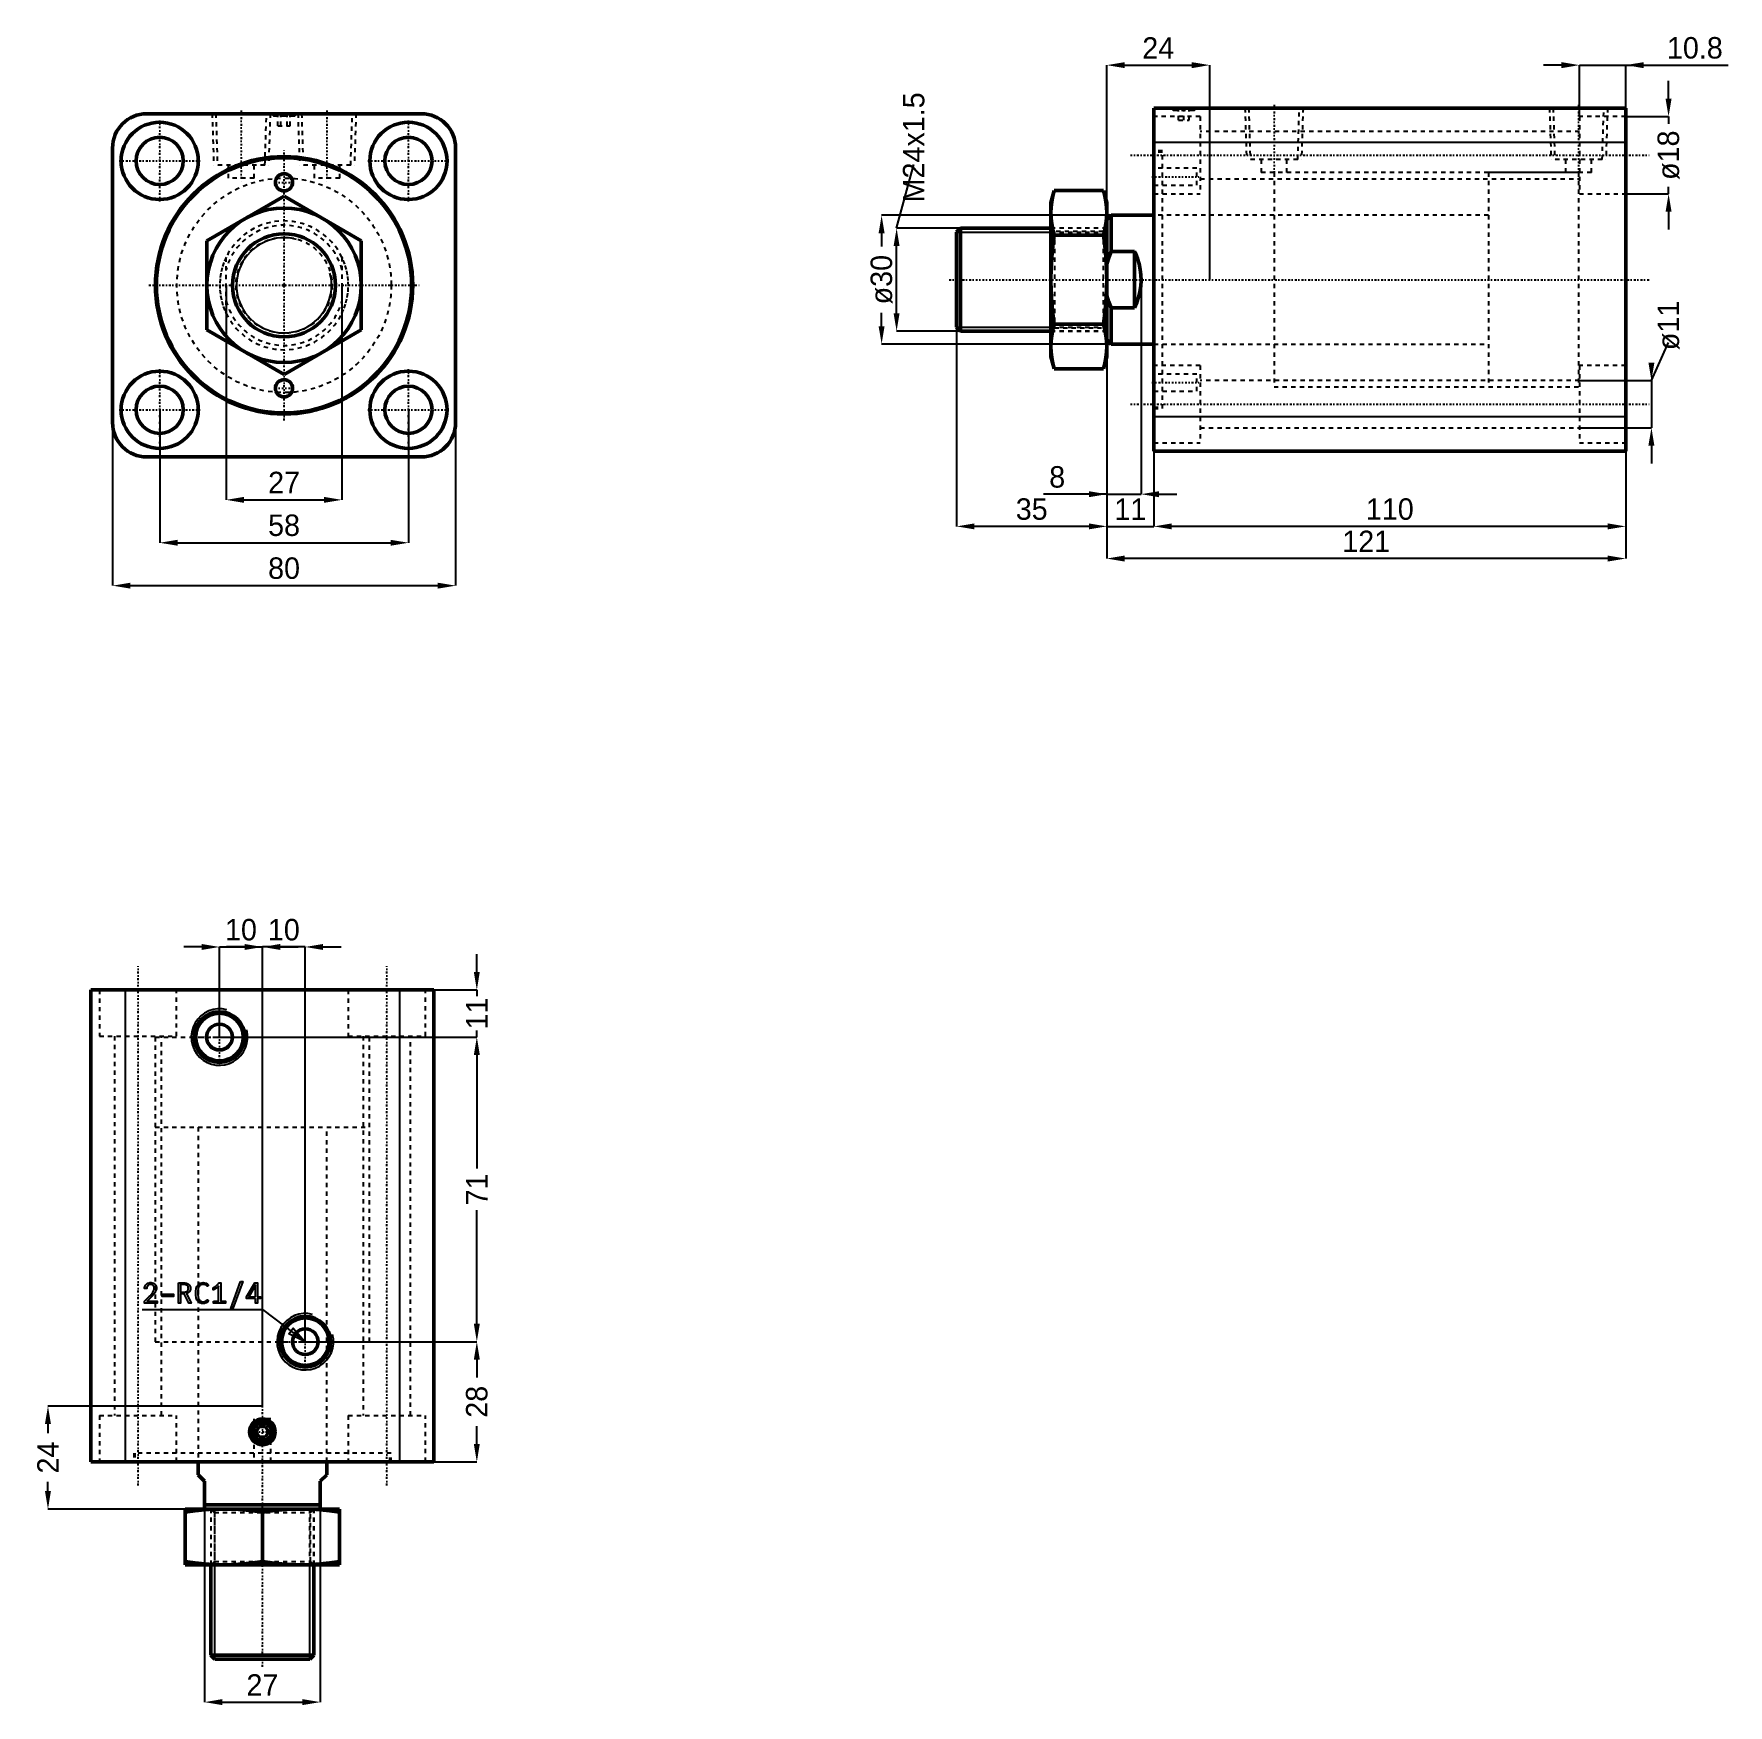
# Model space of a CAD drawing. Header units: millimetres. Extents: x -58 to 337, y -331 to 59.
import ezdxf

# ---------------------------------------------------------------- set-up
doc = ezdxf.new("R2010")
doc.units = ezdxf.units.MM
doc.linetypes.add('Center', pattern=[1.5, 0.45, -0.5, 0.05, -0.5])
doc.linetypes.add('Dashed', pattern=[2, 1, -1])
for name, color, linetype, lineweight in [('2d ConnectionPoints', 7, 'Continuous', 50), ('AM_0', 7, 'Continuous', 50), ('AM_4', 3, 'Continuous', 25), ('AM_5', 3, 'Continuous', 25), ('AM_7', 7, 'Center', 25), ('AM_9', 6, 'Dashed', 25)]:
    doc.layers.add(name, color=color, linetype=linetype, lineweight=lineweight)
doc.dimstyles.new('ISO-25', dxfattribs={"dimtxt": 2.5, "dimasz": 2.5, "dimexe": 1.25, "dimexo": 0.625, "dimtad": 1, "dimtxsty": 'Standard', "dimcen": 2.5, "dimadec": 0, "dimazin": 0, "dimtfac": 1, "dimtmove": 0, "dimatfit": 3, "dimfxl": 1, "dimarcsym": 0})

# ---------------------------------------------------------------- blocks, each defined once
blk = doc.blocks.new('1_CXHC_NUTM24X1_5_0_in_CXHC_A_EX_SD_50_50ST_0__CN_0')
at = {"layer": 'AM_0'}
for p, q in [((-18, 10.39), (0, 20.78)), ((0, 20.78), (18, 10.39)), ((-18, -10.39), (-18, 10.39)), ((18, 10.39), (18, -10.39)), ((0, -20.78), (-18, -10.39)), ((18, -10.39), (0, -20.78))]:
    blk.add_line(p, q, dxfattribs=at)
blk.add_circle((0, 0), 18, dxfattribs=at)
at = {"layer": 'AM_9'}
blk.add_circle((0, 0), 11.19, dxfattribs=at)
blk = doc.blocks.new('2_RODcxhc_a_sd_50_50_EX_0_in_CXHC_A_EX_SD_50_50ST_0__CN_0')
at = {"layer": 'AM_0'}
blk.add_circle((0, 0), 12, dxfattribs=at)
at = {"layer": 'AM_5'}
blk.add_arc((0, 0), 11.08, 75, 15, dxfattribs=at)
at = {"layer": 'AM_9'}
for p, q in [((-13.5, -6.54), (-13.5, 6.54)), ((13.5, 6.54), (13.5, -6.54))]:
    blk.add_line(p, q, dxfattribs=at)
for points in [[(-13.5, 6.54), (-14.02, 5.34), (-14.43, 4.09), (-14.73, 2.82), (-14.92, 1.53), (-15, 0.22), (-14.96, -1.09), (-14.81, -2.39), (-14.54, -3.67), (-14.17, -4.92), (-13.69, -6.14), (-13.5, -6.54)], [(13.5, -6.54), (14.02, -5.34), (14.43, -4.09), (14.73, -2.82), (14.92, -1.53), (15, -0.22), (14.96, 1.09), (14.81, 2.39), (14.54, 3.67), (14.17, 4.92), (13.69, 6.14), (13.5, 6.54)]]:
    blk.add_lwpolyline(points, dxfattribs=at)
for radius, start, end in [(15, 25.8419, 154.1581), (14, 15.3589, 164.6411), (14, 195.3589, 344.6411), (15, 205.8419, 334.1581)]:
    blk.add_arc((0, 0), radius, start, end, dxfattribs=at)
blk = doc.blocks.new('3_bodycxhc_a_sd_50_50_0_in_CXHC_A_EX_SD_50_50ST_0__CN_0')
at = {"layer": 'AM_0'}
for p, q in [((32, 40), (-32, 40)), ((-40, 32), (-40, -32)), ((40, -32), (40, 32)), ((-32, -40), (32, -40))]:
    blk.add_line(p, q, dxfattribs=at)
for centre, radius in [((-29, 29), 9), ((29, 29), 9), ((-29, 29), 5.5), ((29, 29), 5.5), ((0, 0), 30), ((0, 0), 29.75), ((0, 24), 2), ((-29, -29), 9), ((-29, -29), 5.5), ((0, -24), 2), ((29, -29), 9), ((29, -29), 5.5)]:
    blk.add_circle(centre, radius, dxfattribs=at)
for centre, start, end in [((-32, 32), 90, 180), ((32, 32), 360, 90), ((-32, -32), 180, 270), ((32, -32), 270, 0)]:
    blk.add_arc(centre, 8, start, end, dxfattribs=at)
at = {"layer": 'AM_5', "linetype": 'Dashed'}
for p, q in [((-16.77, 40), (-16.39, 28)), ((-3.23, 40), (-3.61, 28)), ((3.23, 40), (3.61, 28)), ((16.77, 40), (16.39, 28))]:
    blk.add_line(p, q, dxfattribs=at)
at = {"layer": 'AM_7'}
for p, q in [((-10, 40.75), (-10, 24.25)), ((0, 40.03), (0, 39.37)), ((10, 40.75), (10, 24.25)), ((-29, 19.55), (-29, 38.45)), ((29, 19.55), (29, 38.45)), ((-38.45, 29), (-19.55, 29)), ((0, -31.5), (0, 31.5)), ((19.55, 29), (38.45, 29)), ((-2.1, 24), (2.1, 24)), ((-31.5, 0), (31.5, 0)), ((-29, -38.45), (-29, -19.55)), ((29, -38.45), (29, -19.55)), ((-2.1, -24), (2.1, -24)), ((-38.45, -29), (-19.55, -29)), ((19.55, -29), (38.45, -29))]:
    blk.add_line(p, q, dxfattribs=at)
at = {"layer": 'AM_9'}
for p, q in [((-15.91, 40), (-15.54, 28)), ((-4.46, 28), (-4.09, 40)), ((-3, 40), (-2.4, 39.4)), ((-2.1, 39.7), (-2.4, 39.4)), ((2.1, 39.7), (-2.1, 39.7)), ((-1.44, 37.2), (-1.44, 39.7)), ((-0.72, 37.2), (-0.72, 39.7)), ((0.72, 37.2), (0.72, 39.7)), ((1.44, 37.2), (1.44, 39.7)), ((2.4, 39.4), (2.1, 39.7)), ((2.4, 39.4), (3, 40)), ((4.09, 40), (4.46, 28)), ((15.54, 28), (15.91, 40)), ((2.4, 39.4), (-2.4, 39.4)), ((-1.44, 37.2), (1.44, 37.2)), ((-4.46, 28), (-15.54, 28)), ((-13, 28), (-13, 25)), ((-7, 25), (-7, 28)), ((15.54, 28), (4.46, 28)), ((7, 28), (7, 25)), ((13, 25), (13, 28)), ((-7, 25), (-13, 25)), ((13, 25), (7, 25))]:
    blk.add_line(p, q, dxfattribs=at)
blk.add_circle((0, 0), 25, dxfattribs=at)
blk = doc.blocks.new('*D4')
at = {"layer": 'AM_5', "color": 0, "lineweight": -2}
for p, q in [((-29, -29), (-29, -60)), ((29, -29), (29, -60)), ((-24.83, -60), (24.83, -60))]:
    blk.add_line(p, q, dxfattribs=at)
at = {"layer": 'AM_5', "color": 0}
for points in [[(-24.83, -59.31), (-24.83, -60.69), (-29, -60)], [(24.83, -60.69), (24.83, -59.31), (29, -60)]]:
    blk.add_solid(points, dxfattribs=at)
at = {"layer": 'Defpoints', "color": 0}
for p in [(-29, -29), (29, -29), (29, -60)]:
    blk.add_point(p, dxfattribs=at)
at = {"layer": 'AM_5', "color": 0, "insert": (0, -55.95), "char_height": 5, "attachment_point": 5}
blk.add_mtext('58', dxfattribs=at)
blk = doc.blocks.new('*D5')
at = {"layer": 'AM_5', "color": 0, "lineweight": -2}
for p, q in [((-40, -32), (-40, -70)), ((40, -32), (40, -70)), ((-35.83, -70), (35.83, -70))]:
    blk.add_line(p, q, dxfattribs=at)
at = {"layer": 'AM_5', "color": 0}
for points in [[(-35.83, -69.31), (-35.83, -70.69), (-40, -70)], [(35.83, -70.69), (35.83, -69.31), (40, -70)]]:
    blk.add_solid(points, dxfattribs=at)
at = {"layer": 'Defpoints', "color": 0}
for p in [(-40, -32), (40, -32), (40, -70)]:
    blk.add_point(p, dxfattribs=at)
at = {"layer": 'AM_5', "color": 0, "insert": (0, -65.95), "char_height": 5, "attachment_point": 5}
blk.add_mtext('80', dxfattribs=at)
blk = doc.blocks.new('*D6')
at = {"layer": 'AM_5', "color": 0, "lineweight": -2}
for p, q in [((-13.5, 0), (-13.5, -50)), ((13.5, 0), (13.5, -50)), ((-9.33, -50), (9.33, -50))]:
    blk.add_line(p, q, dxfattribs=at)
at = {"layer": 'AM_5', "color": 0}
for points in [[(-9.33, -49.31), (-9.33, -50.69), (-13.5, -50)], [(9.33, -50.69), (9.33, -49.31), (13.5, -50)]]:
    blk.add_solid(points, dxfattribs=at)
at = {"layer": 'Defpoints', "color": 0}
for p in [(-13.5, 0), (13.5, 0), (13.5, -50)]:
    blk.add_point(p, dxfattribs=at)
at = {"layer": 'AM_5', "color": 0, "insert": (0, -45.95), "char_height": 5, "attachment_point": 5}
blk.add_mtext('27', dxfattribs=at)
blk = doc.blocks.new('1_CXHC_NUTM24X1_5_0_in_CXHC_A_EX_SD_50_50ST_0__CN_2')
at = {"layer": 'AM_0'}
for p, q in [((-23.25, 20.78), (-24, 18)), ((-23.25, 20.78), (-11.75, 20.78)), ((-11, 18), (-11.75, 20.78)), ((-24, 18), (-24, -18)), ((-11, 18), (-11, -18)), ((-23.25, 10.39), (-11.75, 10.39)), ((-23.25, -10.39), (-11.75, -10.39)), ((-24, -18), (-23.25, -20.78)), ((-11.75, -20.78), (-11, -18)), ((-23.25, -20.78), (-11.75, -20.78))]:
    blk.add_line(p, q, dxfattribs=at)
for points in [[(-23.25, 20.78), (-23.57, 19.49), (-23.8, 18.2), (-23.95, 16.89), (-24, 15.59)], [(-11, 15.59), (-11.05, 16.89), (-11.2, 18.19), (-11.43, 19.49), (-11.75, 20.78)], [(-24, 15.59), (-23.95, 14.29), (-23.8, 12.99), (-23.57, 11.69), (-23.25, 10.39)], [(-11.75, 10.39), (-11.43, 11.68), (-11.2, 12.98), (-11.05, 14.28), (-11, 15.59)], [(-23.25, 10.39), (-23.57, 7.81), (-23.8, 5.22), (-23.95, 2.61), (-24, 0)], [(-11, 0), (-11.05, 2.67), (-11.21, 5.35), (-11.44, 7.87), (-11.75, 10.39)], [(-24, 0), (-23.95, -2.67), (-23.79, -5.35), (-23.56, -7.87), (-23.25, -10.39)], [(-11.75, -10.39), (-11.43, -7.81), (-11.2, -5.22), (-11.05, -2.61), (-11, 0)], [(-23.25, -10.39), (-23.57, -11.68), (-23.8, -12.98), (-23.95, -14.28), (-24, -15.59)], [(-11, -15.59), (-11.05, -14.29), (-11.2, -12.99), (-11.43, -11.69), (-11.75, -10.39)], [(-24, -15.59), (-23.95, -16.89), (-23.8, -18.19), (-23.57, -19.49), (-23.25, -20.78)], [(-11.75, -20.78), (-11.43, -19.49), (-11.2, -18.2), (-11.05, -16.89), (-11, -15.59)]]:
    blk.add_lwpolyline(points, dxfattribs=at)
at = {"layer": 'AM_5', "linetype": 'Dashed'}
for p, q in [((-11, 12), (-24, 12)), ((-11, -12), (-24, -12))]:
    blk.add_line(p, q, dxfattribs=at)
at = {"layer": 'AM_9'}
for p, q in [((-23.19, 11.19), (-24, 12)), ((-11, 12), (-11.81, 11.19)), ((-11.81, 11.19), (-23.19, 11.19)), ((-23.19, 11.19), (-23.19, -11.19)), ((-11.81, 11.19), (-11.81, -11.19)), ((-24, -12), (-23.19, -11.19)), ((-23.19, -11.19), (-11.81, -11.19)), ((-11.81, -11.19), (-11, -12))]:
    blk.add_line(p, q, dxfattribs=at)
blk = doc.blocks.new('2_RODcxhc_a_sd_50_50_EX_0_in_CXHC_A_EX_SD_50_50ST_0__CN_2')
at = {"layer": 'AM_0'}
for p, q in [((-45.08, 12), (-46, 11.08)), ((-24, 12), (-45.08, 12)), ((-45.08, 12), (-45.08, -12)), ((-10, 15), (-11, 14)), ((0, 15), (-10, 15)), ((-10, 15), (-10, 6.54)), ((-46, 11.08), (-46, -11.08)), ((-4.5, 6.54), (-10, 6.54)), ((-4.5, 6.54), (-4.5, -6.54)), ((-10, -6.54), (-4.5, -6.54)), ((-10, -6.54), (-10, -15)), ((-46, -11.08), (-45.08, -12)), ((-45.08, -12), (-24, -12)), ((-11, -14), (-10, -15)), ((-10, -15), (0, -15))]:
    blk.add_line(p, q, dxfattribs=at)
for points in [[(-10, 6.54), (-10.55, 5.15), (-11, 3.71)], [(-4.5, -6.54), (-3.98, -5.34), (-3.57, -4.09), (-3.27, -2.82), (-3.08, -1.53), (-3, -0.22), (-3.04, 1.09), (-3.19, 2.39), (-3.46, 3.67), (-3.83, 4.92), (-4.31, 6.14), (-4.5, 6.54)], [(-11, -3.71), (-10.6, -5.01), (-10, -6.54)]]:
    blk.add_lwpolyline(points, dxfattribs=at)
at = {"layer": 'AM_5', "linetype": 'Dashed'}
for p, q in [((-11, 12), (-11, 11.08)), ((-24, 11.08), (-11, 11.08)), ((-24, -11.08), (-11, -11.08)), ((-11, -12), (-11, -11.08))]:
    blk.add_line(p, q, dxfattribs=at)
at = {"layer": 'AM_5'}
for p, q in [((-46, 11.08), (-24, 11.08)), ((-46, -11.08), (-24, -11.08))]:
    blk.add_line(p, q, dxfattribs=at)
at = {"layer": 'AM_7'}
blk.add_line((-47.75, 0), (115.5, 0), dxfattribs=at)
at = {"layer": 'AM_9'}
for p, q in [((99, 25), (78, 25)), ((78, 25), (78, -25)), ((99, 25), (99, -25)), ((-11, 12), (-24, 12)), ((78, 15), (0, 15)), ((-24, -12), (-11, -12)), ((0, -15), (78, -15)), ((78, -25), (99, -25))]:
    blk.add_line(p, q, dxfattribs=at)
blk = doc.blocks.new('3_bodycxhc_a_sd_50_50_0_in_CXHC_A_EX_SD_50_50ST_0__CN_2')
at = {"layer": 'AM_0'}
for p, q in [((0, -40), (0, 40)), ((110, 40), (0, 40)), ((110, -40), (110, 40)), ((110, -40), (0, -40))]:
    blk.add_line(p, q, dxfattribs=at)
at = {"layer": 'AM_4'}
for p, q in [((110, 32), (0, 32)), ((110, -32), (0, -32))]:
    blk.add_line(p, q, dxfattribs=at)
at = {"layer": 'AM_5', "linetype": 'Dashed'}
for p, q in [((21.23, 40), (21.61, 28)), ((34.77, 40), (34.39, 28)), ((92.23, 40), (92.61, 28)), ((105.77, 40), (105.39, 28))]:
    blk.add_line(p, q, dxfattribs=at)
at = {"layer": 'AM_7'}
for p, q in [((7, 40.03), (7, 39.37)), ((28, 40.75), (28, 24.25)), ((99, 40.75), (99, 24.25)), ((-5.5, 29), (115.5, 29)), ((-0.5, 24), (10.5, 24)), ((-0.5, -24), (10.5, -24)), ((-5.5, -29), (115.5, -29))]:
    blk.add_line(p, q, dxfattribs=at)
at = {"layer": 'AM_9'}
for p, q in [((4, 40), (4.6, 39.4)), ((4.9, 39.7), (4.6, 39.4)), ((9.1, 39.7), (4.9, 39.7)), ((5.75, 37.2), (5.75, 39.7)), ((7, 37.2), (7, 39.7)), ((8.25, 37.2), (8.25, 39.7)), ((9.4, 39.4), (9.1, 39.7)), ((9.4, 39.4), (10, 40)), ((22.09, 40), (22.46, 28)), ((33.54, 28), (33.91, 40)), ((93.09, 40), (93.46, 28)), ((104.54, 28), (104.91, 40)), ((10.8, 38), (0, 38)), ((9.4, 39.4), (4.6, 39.4)), ((5.75, 37.2), (8.25, 37.2)), ((10.8, 38), (10.8, 20)), ((110, 38), (99.2, 38)), ((99.2, 38), (99.2, 20)), ((99.2, 34.5), (10.8, 34.5)), ((2, 30), (0, 30)), ((2, 29.75), (0, 29.75)), ((2, -30), (2, 30)), ((33.54, 28), (22.46, 28)), ((25, 28), (25, 25)), ((31, 25), (31, 28)), ((104.54, 28), (93.46, 28)), ((96, 28), (96, 25)), ((102, 25), (102, 28)), ((10, 26), (0, 26)), ((10, 22), (10, 26)), ((102, 25), (25, 25)), ((28, 25), (28, -25)), ((99, 25), (99, -25)), ((0, 22), (10, 22)), ((0, 20), (10.8, 20)), ((10.8, 23.5), (99.2, 23.5)), ((99.2, 20), (110, 20)), ((28, 15), (0, 15)), ((0, -15), (28, -15)), ((10.8, -20), (0, -20)), ((10, -22), (0, -22)), ((10, -26), (10, -22)), ((10.8, -20), (10.8, -38)), ((99.2, -23.5), (10.8, -23.5)), ((110, -20), (99.2, -20)), ((99.2, -20), (99.2, -38)), ((0, -26), (10, -26)), ((28, -25), (99, -25)), ((0, -29.75), (2, -29.75)), ((0, -30), (2, -30)), ((10.8, -34.5), (99.2, -34.5)), ((0, -38), (10.8, -38)), ((99.2, -38), (110, -38))]:
    blk.add_line(p, q, dxfattribs=at)
blk = doc.blocks.new('*D22')
at = {"layer": 'AM_5', "color": 0, "lineweight": -2}
for p, q in [((192.83, 16.32), (139.33, 16.32)), ((139.33, 12.15), (139.33, 9.07)), ((139.33, -9.52), (139.33, -6.43)), ((192.83, -13.68), (139.33, -13.68))]:
    blk.add_line(p, q, dxfattribs=at)
at = {"layer": 'AM_5', "color": 0}
for points in [[(140.02, 12.15), (138.63, 12.15), (139.33, 16.32)], [(138.63, -9.52), (140.02, -9.52), (139.33, -13.68)]]:
    blk.add_solid(points, dxfattribs=at)
at = {"layer": 'Defpoints', "color": 0}
for p in [(192.83, 16.32), (139.33, -13.68), (192.83, -13.68)]:
    blk.add_point(p, dxfattribs=at)
at = {"layer": 'AM_5', "color": 0, "insert": (139.33, 1.32), "char_height": 5, "attachment_point": 5, "rotation": 90}
blk.add_mtext('ø30', dxfattribs=at)
blk = doc.blocks.new('*D23')
at = {"layer": 'AM_5', "color": 0, "lineweight": -2}
for p, q in [((191.83, 1.32), (191.83, -48.68)), ((199.83, 1.32), (199.83, -48.68)), ((191.83, -48.68), (177.1, -48.68)), ((191.83, -48.68), (199.83, -48.68)), ((203.99, -48.68), (208.16, -48.68))]:
    blk.add_line(p, q, dxfattribs=at)
at = {"layer": 'AM_5', "color": 0}
for points in [[(187.66, -49.38), (187.66, -47.99), (191.83, -48.68)], [(203.99, -47.99), (203.99, -49.38), (199.83, -48.68)]]:
    blk.add_solid(points, dxfattribs=at)
at = {"layer": 'Defpoints', "color": 0}
for p in [(191.83, 1.32), (199.83, 1.32), (199.83, -48.68)]:
    blk.add_point(p, dxfattribs=at)
at = {"layer": 'AM_5', "color": 0, "insert": (180.27, -44.68), "char_height": 5, "attachment_point": 5}
blk.add_mtext('8', dxfattribs=at)
blk = doc.blocks.new('*D24')
at = {"layer": 'AM_5', "color": 0, "lineweight": -2}
for p, q in [((191.83, 1.32), (191.83, -56.18)), ((202.83, -30.68), (202.83, -56.18)), ((191.83, -56.18), (202.83, -56.18))]:
    blk.add_line(p, q, dxfattribs=at)
at = {"layer": 'Defpoints', "color": 0}
for p in [(191.83, 1.32), (202.83, -30.68), (202.83, -56.18)]:
    blk.add_point(p, dxfattribs=at)
at = {"layer": 'AM_5', "color": 0, "insert": (197.33, -52.18), "char_height": 5, "attachment_point": 5}
blk.add_mtext('11', dxfattribs=at)
blk = doc.blocks.new('*D25')
at = {"layer": 'AM_5', "color": 0, "lineweight": -2}
for p, q in [((156.83, 1.32), (156.83, -56.18)), ((191.83, 1.32), (191.83, -56.18)), ((187.66, -56.18), (160.99, -56.18))]:
    blk.add_line(p, q, dxfattribs=at)
at = {"layer": 'AM_5', "color": 0}
for points in [[(160.99, -55.49), (160.99, -56.88), (156.83, -56.18)], [(187.66, -56.88), (187.66, -55.49), (191.83, -56.18)]]:
    blk.add_solid(points, dxfattribs=at)
at = {"layer": 'Defpoints', "color": 0}
for p in [(156.83, 1.32), (191.83, 1.32), (156.83, -56.18)]:
    blk.add_point(p, dxfattribs=at)
at = {"layer": 'AM_5', "color": 0, "insert": (174.33, -52.18), "char_height": 5, "attachment_point": 5}
blk.add_mtext('35', dxfattribs=at)
blk = doc.blocks.new('*D26')
at = {"layer": 'AM_5', "color": 0, "lineweight": -2}
for p, q in [((202.83, -30.68), (202.83, -56.18)), ((312.83, -38.68), (312.83, -56.18)), ((308.66, -56.18), (206.99, -56.18))]:
    blk.add_line(p, q, dxfattribs=at)
at = {"layer": 'AM_5', "color": 0}
for points in [[(206.99, -55.49), (206.99, -56.88), (202.83, -56.18)], [(308.66, -56.88), (308.66, -55.49), (312.83, -56.18)]]:
    blk.add_solid(points, dxfattribs=at)
at = {"layer": 'Defpoints', "color": 0}
for p in [(202.83, -30.68), (312.83, -38.68), (202.83, -56.18)]:
    blk.add_point(p, dxfattribs=at)
at = {"layer": 'AM_5', "color": 0, "insert": (257.83, -52.18), "char_height": 5, "attachment_point": 5}
blk.add_mtext('110', dxfattribs=at)
blk = doc.blocks.new('*D27')
at = {"layer": 'AM_5', "color": 0, "lineweight": -2}
for p, q in [((191.83, 1.32), (191.83, -63.68)), ((312.83, -38.68), (312.83, -63.68)), ((308.66, -63.68), (195.99, -63.68))]:
    blk.add_line(p, q, dxfattribs=at)
at = {"layer": 'AM_5', "color": 0}
for points in [[(195.99, -62.99), (195.99, -64.38), (191.83, -63.68)], [(308.66, -64.38), (308.66, -62.99), (312.83, -63.68)]]:
    blk.add_solid(points, dxfattribs=at)
at = {"layer": 'Defpoints', "color": 0}
for p in [(191.83, 1.32), (312.83, -38.68), (191.83, -63.68)]:
    blk.add_point(p, dxfattribs=at)
at = {"layer": 'AM_5', "color": 0, "insert": (252.33, -59.68), "char_height": 5, "attachment_point": 5}
blk.add_mtext('121', dxfattribs=at)
blk = doc.blocks.new('*D28')
at = {"layer": 'AM_5', "color": 0, "lineweight": -2}
for p, q in [((318.83, -22.18), (322.83, -13.35)), ((302.03, -22.18), (318.83, -22.18)), ((318.83, -22.18), (318.83, -33.18)), ((302.03, -33.18), (318.83, -33.18)), ((318.83, -37.35), (318.83, -41.52))]:
    blk.add_line(p, q, dxfattribs=at)
at = {"layer": 'AM_5', "color": 0}
for points in [[(318.13, -18.02), (319.52, -18.02), (318.83, -22.18)], [(319.52, -37.35), (318.13, -37.35), (318.83, -33.18)]]:
    blk.add_solid(points, dxfattribs=at)
at = {"layer": 'Defpoints', "color": 0}
for p in [(302.03, -22.18), (302.03, -33.18), (318.83, -33.18)]:
    blk.add_point(p, dxfattribs=at)
at = {"layer": 'AM_5', "color": 0, "insert": (322.83, -9.35), "char_height": 5, "attachment_point": 5, "rotation": 90}
blk.add_mtext('ø11', dxfattribs=at)
blk = doc.blocks.new('*D29')
at = {"layer": 'AM_5', "color": 0, "lineweight": -2}
for p, q in [((322.83, 43.48), (322.83, 47.65)), ((312.83, 39.32), (322.83, 39.32)), ((322.83, 39.32), (322.83, 37.65)), ((312.83, 21.32), (322.83, 21.32)), ((322.83, 21.32), (322.83, 22.98)), ((322.83, 17.15), (322.83, 12.98))]:
    blk.add_line(p, q, dxfattribs=at)
at = {"layer": 'AM_5', "color": 0}
for points in [[(322.13, 43.48), (323.52, 43.48), (322.83, 39.32)], [(323.52, 17.15), (322.13, 17.15), (322.83, 21.32)]]:
    blk.add_solid(points, dxfattribs=at)
at = {"layer": 'Defpoints', "color": 0}
for p in [(312.83, 39.32), (322.83, 39.32), (312.83, 21.32)]:
    blk.add_point(p, dxfattribs=at)
at = {"layer": 'AM_5', "color": 0, "insert": (322.83, 30.32), "char_height": 5, "attachment_point": 5, "rotation": 90}
blk.add_mtext('ø18', dxfattribs=at)
blk = doc.blocks.new('*D30')
at = {"layer": 'AM_5', "color": 0, "lineweight": -2}
for p, q in [((297.86, 51.32), (293.69, 51.32)), ((302.03, 39.32), (302.03, 51.32)), ((302.03, 51.32), (312.83, 51.32)), ((312.83, 39.32), (312.83, 51.32)), ((312.83, 51.32), (336.71, 51.32))]:
    blk.add_line(p, q, dxfattribs=at)
at = {"layer": 'AM_5', "color": 0}
for points in [[(297.86, 50.62), (297.86, 52.01), (302.03, 51.32)], [(316.99, 52.01), (316.99, 50.62), (312.83, 51.32)]]:
    blk.add_solid(points, dxfattribs=at)
at = {"layer": 'Defpoints', "color": 0}
for p in [(312.83, 51.32), (302.03, 39.32), (312.83, 39.32)]:
    blk.add_point(p, dxfattribs=at)
at = {"layer": 'AM_5', "color": 0, "insert": (328.96, 55.32), "char_height": 5, "attachment_point": 5}
blk.add_mtext('10.8', dxfattribs=at)
blk = doc.blocks.new('*D31')
at = {"layer": 'AM_5', "color": 0, "lineweight": -2}
for p, q in [((142.83, 13.32), (146.83, 28.15)), ((157.83, 13.32), (142.83, 13.32)), ((142.83, -6.52), (142.83, 9.15)), ((157.83, -10.68), (142.83, -10.68))]:
    blk.add_line(p, q, dxfattribs=at)
at = {"layer": 'AM_5', "color": 0}
for points in [[(143.52, 9.15), (142.13, 9.15), (142.83, 13.32)], [(142.13, -6.52), (143.52, -6.52), (142.83, -10.68)]]:
    blk.add_solid(points, dxfattribs=at)
at = {"layer": 'Defpoints', "color": 0}
for p in [(142.83, 13.32), (157.83, 13.32), (157.83, -10.68)]:
    blk.add_point(p, dxfattribs=at)
at = {"layer": 'AM_5', "color": 0, "insert": (146.83, 32.15), "char_height": 5, "attachment_point": 5, "rotation": 90}
blk.add_mtext('M24x1.5', dxfattribs=at)
blk = doc.blocks.new('*D32')
at = {"layer": 'AM_5', "color": 0, "lineweight": -2}
for p, q in [((191.83, 1.32), (191.83, 51.32)), ((195.99, 51.32), (211.66, 51.32)), ((215.83, 1.32), (215.83, 51.32))]:
    blk.add_line(p, q, dxfattribs=at)
at = {"layer": 'AM_5', "color": 0}
for points in [[(195.99, 52.01), (195.99, 50.62), (191.83, 51.32)], [(211.66, 50.62), (211.66, 52.01), (215.83, 51.32)]]:
    blk.add_solid(points, dxfattribs=at)
at = {"layer": 'Defpoints', "color": 0}
for p in [(215.83, 51.32), (191.83, 1.32), (215.83, 1.32)]:
    blk.add_point(p, dxfattribs=at)
at = {"layer": 'AM_5', "color": 0, "insert": (203.83, 55.32), "char_height": 5, "attachment_point": 5}
blk.add_mtext('24', dxfattribs=at)
blk = doc.blocks.new('1_CXHC_NUTM24X1_5_0_in_CXHC_A_EX_SD_50_50ST_0__CN_4')
at = {"layer": 'AM_0'}
for p, q in [((-18, -24), (-18, -11)), ((-18, -11), (18, -11)), ((0, -23.25), (0, -11.75)), ((18, -11), (18, -24)), ((-18, -24), (18, -24))]:
    blk.add_line(p, q, dxfattribs=at)
for points in [[(-9, -11), (-11.25, -11.05), (-13.5, -11.2), (-15.75, -11.43), (-18, -11.75)], [(0, -11.75), (-2.24, -11.43), (-4.48, -11.2), (-6.74, -11.05), (-9, -11)], [(9, -11), (6.75, -11.05), (4.5, -11.2), (2.25, -11.43), (0, -11.75)], [(18, -11.75), (15.76, -11.43), (13.52, -11.2), (11.26, -11.05), (9, -11)], [(-18, -23.25), (-15.76, -23.57), (-13.52, -23.8), (-11.26, -23.95), (-9, -24)], [(-9, -24), (-6.75, -23.95), (-4.5, -23.8), (-2.25, -23.57), (0, -23.25)], [(0, -23.25), (2.24, -23.57), (4.48, -23.8), (6.74, -23.95), (9, -24)], [(9, -24), (11.25, -23.95), (13.5, -23.8), (15.75, -23.57), (18, -23.25)]]:
    blk.add_lwpolyline(points, dxfattribs=at)
at = {"layer": 'AM_5', "linetype": 'Dashed'}
for p, q in [((-12, -11), (-12, -24)), ((12, -11), (12, -24))]:
    blk.add_line(p, q, dxfattribs=at)
at = {"layer": 'AM_9'}
for p, q in [((-12, -11), (-11.19, -11.81)), ((-11.19, -11.81), (-11.19, -23.19)), ((-11.19, -11.81), (11.19, -11.81)), ((11.19, -11.81), (12, -11)), ((11.19, -23.19), (11.19, -11.81)), ((-11.19, -23.19), (-12, -24)), ((-11.19, -23.19), (11.19, -23.19)), ((12, -24), (11.19, -23.19))]:
    blk.add_line(p, q, dxfattribs=at)
blk = doc.blocks.new('2_RODcxhc_a_sd_50_50_EX_0_in_CXHC_A_EX_SD_50_50ST_0__CN_4')
at = {"layer": 'AM_0'}
for p, q in [((-15, 0), (-15, -3)), ((15, -3), (15, 0)), ((-13.5, -4.5), (-15, -3)), ((15, -3), (13.5, -4.5)), ((-13.5, -11), (-13.5, -4.5)), ((13.5, -4.5), (13.5, -11)), ((-13.5, -10), (13.5, -10)), ((-12, -24), (-12, -45.08)), ((12, -45.08), (12, -24)), ((-12, -45.08), (12, -45.08)), ((-12, -45.08), (-11.08, -46)), ((-11.08, -46), (11.08, -46)), ((11.08, -46), (12, -45.08))]:
    blk.add_line(p, q, dxfattribs=at)
at = {"layer": 'AM_5', "linetype": 'Dashed'}
for p, q in [((-12, -11), (-11.08, -11)), ((-11.08, -24), (-11.08, -11)), ((11.08, -24), (11.08, -11)), ((12, -11), (11.08, -11))]:
    blk.add_line(p, q, dxfattribs=at)
at = {"layer": 'AM_5'}
for p, q in [((-11.08, -46), (-11.08, -24)), ((11.08, -46), (11.08, -24))]:
    blk.add_line(p, q, dxfattribs=at)
at = {"layer": 'AM_7'}
blk.add_line((0, -47.75), (0, 115.5), dxfattribs=at)
at = {"layer": 'AM_9'}
for p, q in [((-25, 99), (25, 99)), ((-25, 99), (-25, 78)), ((25, 78), (25, 99)), ((-25, 78), (25, 78)), ((-15, 78), (-15, 0)), ((15, 0), (15, 78)), ((-12, -11), (-12, -24)), ((12, -24), (12, -11))]:
    blk.add_line(p, q, dxfattribs=at)
blk = doc.blocks.new('3_bodycxhc_a_sd_50_50_0_in_CXHC_A_EX_SD_50_50ST_0__CN_4')
at = {"layer": 'AM_0'}
for p, q in [((40, 110), (-40, 110)), ((-40, 110), (-40, 0)), ((40, 110), (40, 0)), ((-0.72, 8.25), (-1.44, 7)), ((0.72, 8.25), (-0.72, 8.25)), ((1.44, 7), (0.72, 8.25)), ((-1.44, 7), (-0.72, 5.75)), ((-0.72, 5.75), (0.72, 5.75)), ((0.72, 5.75), (1.44, 7)), ((40, 0), (-40, 0))]:
    blk.add_line(p, q, dxfattribs=at)
for centre, radius in [((-10, 99), 5.91), ((-10, 99), 5.54), ((-10, 99), 3), ((10, 28), 5.91), ((10, 28), 5.54), ((10, 28), 3), ((0, 7), 3), ((0, 7), 2.4), ((0, 7), 2.1)]:
    blk.add_circle(centre, radius, dxfattribs=at)
at = {"layer": 'AM_4'}
for p, q in [((-32, 110), (-32, 0)), ((32, 110), (32, 0))]:
    blk.add_line(p, q, dxfattribs=at)
at = {"layer": 'AM_5'}
for centre in [(-10, 99), (10, 28)]:
    blk.add_arc(centre, 6.58, 75, 15, dxfattribs=at)
at = {"layer": 'AM_7'}
for p, q in [((-29, -5.5), (-29, 115.5)), ((29, -5.5), (29, 115.5)), ((-10, 92.79), (-10, 105.21)), ((-16.21, 99), (-3.79, 99)), ((10, 21.79), (10, 34.21)), ((3.79, 28), (16.21, 28)), ((-3.15, 7), (3.15, 7))]:
    blk.add_line(p, q, dxfattribs=at)
at = {"layer": 'AM_9'}
for p, q in [((-38, 110), (-38, 99.2)), ((-20, 99.2), (-20, 110)), ((20, 110), (20, 99.2)), ((38, 99.2), (38, 110)), ((-38, 99.2), (-20, 99.2)), ((-34.5, 99.2), (-34.5, 10.8)), ((-25, 99), (25, 99)), ((-25, 99), (-25, 28)), ((-23.5, 10.8), (-23.5, 99.2)), ((20, 99.2), (38, 99.2)), ((23.5, 99.2), (23.5, 10.8)), ((25, 28), (25, 99)), ((34.5, 10.8), (34.5, 99.2)), ((-25, 28), (25, 28)), ((-15, 28), (-15, 0)), ((15, 0), (15, 28)), ((-38, 10.8), (-20, 10.8)), ((-38, 10.8), (-38, 0)), ((-20, 0), (-20, 10.8)), ((2, 10), (-2, 10)), ((-2, 10), (-2, 0)), ((2, 0), (2, 10)), ((20, 10.8), (38, 10.8)), ((20, 10.8), (20, 0)), ((38, 0), (38, 10.8)), ((30, 2), (-30, 2)), ((-30, 2), (-30, 0)), ((-29.75, 2), (-29.75, 0)), ((29.75, 0), (29.75, 2)), ((30, 0), (30, 2))]:
    blk.add_line(p, q, dxfattribs=at)
blk = doc.blocks.new('*D45')
at = {"layer": 'AM_5', "color": 0, "lineweight": -2}
for p, q in [((-18.55, -285.21), (-18.55, -330.21)), ((8.45, -285.21), (8.45, -330.21)), ((-14.39, -330.21), (4.28, -330.21))]:
    blk.add_line(p, q, dxfattribs=at)
at = {"layer": 'AM_5', "color": 0}
for points in [[(-14.39, -329.51), (-14.39, -330.9), (-18.55, -330.21)], [(4.28, -330.9), (4.28, -329.51), (8.45, -330.21)]]:
    blk.add_solid(points, dxfattribs=at)
at = {"layer": 'Defpoints', "color": 0}
for p in [(-18.55, -285.21), (8.45, -285.21), (8.45, -330.21)]:
    blk.add_point(p, dxfattribs=at)
at = {"layer": 'AM_5', "color": 0, "insert": (-5.05, -326.21), "char_height": 5, "attachment_point": 5}
blk.add_mtext('27', dxfattribs=at)
blk = doc.blocks.new('*D46')
at = {"layer": 'AM_5', "color": 0, "lineweight": -2}
for p, q in [((-5.05, -261.21), (-55.05, -261.21)), ((-55.05, -265.37), (-55.05, -267.54)), ((-55.05, -281.04), (-55.05, -278.87)), ((-18.55, -285.21), (-55.05, -285.21))]:
    blk.add_line(p, q, dxfattribs=at)
at = {"layer": 'AM_5', "color": 0}
for points in [[(-54.36, -265.37), (-55.75, -265.37), (-55.05, -261.21)], [(-55.75, -281.04), (-54.36, -281.04), (-55.05, -285.21)]]:
    blk.add_solid(points, dxfattribs=at)
at = {"layer": 'Defpoints', "color": 0}
for p in [(-55.05, -261.21), (-5.05, -261.21), (-18.55, -285.21)]:
    blk.add_point(p, dxfattribs=at)
at = {"layer": 'AM_5', "color": 0, "insert": (-55.05, -273.21), "char_height": 5, "attachment_point": 5, "rotation": 90}
blk.add_mtext('24', dxfattribs=at)
blk = doc.blocks.new('*D47')
at = {"layer": 'AM_5', "color": 0, "lineweight": -2}
for p, q in [((4.95, -246.21), (44.95, -246.21)), ((44.95, -250.37), (44.95, -254.54)), ((44.95, -270.04), (44.95, -265.87)), ((34.95, -274.21), (44.95, -274.21))]:
    blk.add_line(p, q, dxfattribs=at)
at = {"layer": 'AM_5', "color": 0}
for points in [[(45.64, -250.37), (44.25, -250.37), (44.95, -246.21)], [(44.25, -270.04), (45.64, -270.04), (44.95, -274.21)]]:
    blk.add_solid(points, dxfattribs=at)
at = {"layer": 'Defpoints', "color": 0}
for p in [(4.95, -246.21), (44.95, -246.21), (34.95, -274.21)]:
    blk.add_point(p, dxfattribs=at)
at = {"layer": 'AM_5', "color": 0, "insert": (44.95, -260.21), "char_height": 5, "attachment_point": 5, "rotation": 90}
blk.add_mtext('28', dxfattribs=at)
blk = doc.blocks.new('*D48')
at = {"layer": 'AM_5', "color": 0, "lineweight": -2}
for p, q in [((-15.05, -175.21), (44.95, -175.21)), ((44.95, -179.37), (44.95, -205.87)), ((44.95, -242.04), (44.95, -215.54)), ((4.95, -246.21), (44.95, -246.21))]:
    blk.add_line(p, q, dxfattribs=at)
at = {"layer": 'AM_5', "color": 0}
for points in [[(45.64, -179.37), (44.25, -179.37), (44.95, -175.21)], [(44.25, -242.04), (45.64, -242.04), (44.95, -246.21)]]:
    blk.add_solid(points, dxfattribs=at)
at = {"layer": 'Defpoints', "color": 0}
for p in [(-15.05, -175.21), (4.95, -246.21), (44.95, -246.21)]:
    blk.add_point(p, dxfattribs=at)
at = {"layer": 'AM_5', "color": 0, "insert": (44.95, -210.71), "char_height": 5, "attachment_point": 5, "rotation": 90}
blk.add_mtext('71', dxfattribs=at)
blk = doc.blocks.new('*D49')
at = {"layer": 'AM_5', "color": 0, "lineweight": -2}
for p, q in [((44.95, -160.04), (44.95, -155.87)), ((23.95, -164.21), (44.95, -164.21)), ((44.95, -164.21), (44.95, -165.71)), ((44.95, -175.21), (44.95, -173.71)), ((-15.05, -175.21), (44.95, -175.21)), ((44.95, -179.37), (44.95, -183.54))]:
    blk.add_line(p, q, dxfattribs=at)
at = {"layer": 'AM_5', "color": 0}
for points in [[(44.25, -160.04), (45.64, -160.04), (44.95, -164.21)], [(45.64, -179.37), (44.25, -179.37), (44.95, -175.21)]]:
    blk.add_solid(points, dxfattribs=at)
at = {"layer": 'Defpoints', "color": 0}
for p in [(23.95, -164.21), (-15.05, -175.21), (44.95, -175.21)]:
    blk.add_point(p, dxfattribs=at)
at = {"layer": 'AM_5', "color": 0, "insert": (44.95, -169.71), "char_height": 5, "attachment_point": 5, "rotation": 90}
blk.add_mtext('11', dxfattribs=at)
blk = doc.blocks.new('*D50')
at = {"layer": 'AM_5', "color": 0, "lineweight": -2}
for p, q in [((-19.22, -154.21), (-23.39, -154.21)), ((-15.05, -175.21), (-15.05, -154.21)), ((-15.05, -154.21), (-5.05, -154.21)), ((-5.05, -261.21), (-5.05, -154.21)), ((-0.89, -154.21), (3.28, -154.21))]:
    blk.add_line(p, q, dxfattribs=at)
at = {"layer": 'AM_5', "color": 0}
for points in [[(-19.22, -154.9), (-19.22, -153.51), (-15.05, -154.21)], [(-0.89, -153.51), (-0.89, -154.9), (-5.05, -154.21)]]:
    blk.add_solid(points, dxfattribs=at)
at = {"layer": 'Defpoints', "color": 0}
for p in [(-5.05, -154.21), (-15.05, -175.21), (-5.05, -261.21)]:
    blk.add_point(p, dxfattribs=at)
at = {"layer": 'AM_5', "color": 0, "insert": (-10.05, -150.21), "char_height": 5, "attachment_point": 5}
blk.add_mtext('10', dxfattribs=at)
blk = doc.blocks.new('*D51')
at = {"layer": 'AM_5', "color": 0, "lineweight": -2}
for p, q in [((-9.22, -154.21), (-13.39, -154.21)), ((-5.05, -261.21), (-5.05, -154.21)), ((4.95, -154.21), (-5.05, -154.21)), ((4.95, -246.21), (4.95, -154.21)), ((9.11, -154.21), (13.28, -154.21))]:
    blk.add_line(p, q, dxfattribs=at)
at = {"layer": 'AM_5', "color": 0}
for points in [[(-9.22, -154.9), (-9.22, -153.51), (-5.05, -154.21)], [(9.11, -153.51), (9.11, -154.9), (4.95, -154.21)]]:
    blk.add_solid(points, dxfattribs=at)
at = {"layer": 'Defpoints', "color": 0}
for p in [(-5.05, -154.21), (4.95, -246.21), (-5.05, -261.21)]:
    blk.add_point(p, dxfattribs=at)
at = {"layer": 'AM_5', "color": 0, "insert": (-0.05, -150.21), "char_height": 5, "attachment_point": 5}
blk.add_mtext('10', dxfattribs=at)
blk = doc.blocks.new('*D52')
at = {"layer": 'AM_5', "color": 0, "lineweight": -2}
for p, q in [((-18.55, -285.21), (-18.55, -330.21)), ((8.45, -285.21), (8.45, -330.21)), ((-14.39, -330.21), (4.28, -330.21))]:
    blk.add_line(p, q, dxfattribs=at)
at = {"layer": 'AM_5', "color": 0}
for points in [[(-14.39, -329.51), (-14.39, -330.9), (-18.55, -330.21)], [(4.28, -330.9), (4.28, -329.51), (8.45, -330.21)]]:
    blk.add_solid(points, dxfattribs=at)
at = {"layer": 'Defpoints', "color": 0}
for p in [(-18.55, -285.21), (8.45, -285.21), (8.45, -330.21)]:
    blk.add_point(p, dxfattribs=at)
at = {"layer": 'AM_5', "color": 0, "insert": (-5.05, -326.21), "char_height": 5, "attachment_point": 5}
blk.add_mtext('27', dxfattribs=at)

msp = doc.modelspace()

# ---------------------------------------------------------------- linework, layer by layer
at = {"layer": '2d ConnectionPoints'}
for p in [(0, 0), (0, 0), (202.827, 1.317), (202.827, 1.317), (-5.053, -274.207), (-5.053, -274.207)]:
    msp.add_point(p, dxfattribs=at)
at = {"layer": 'AM_5'}
for p, q in [((-33.053, -238.707), (-5.053, -238.707)), ((-5.053, -238.707), (4.947, -246.207))]:
    msp.add_line(p, q, dxfattribs=at)
for points in [[(-32.407, -236.596), (-32.407, -236.596), (-32.192, -236.401), (-31.887, -236.115), (-31.887, -236.115), (-31.602, -235.838), (-31.422, -235.659), (-31.422, -235.659), (-31.249, -235.478), (-31.003, -235.193), (-31.003, -235.193), (-30.77, -234.894), (-30.622, -234.685), (-30.622, -234.685), (-30.492, -234.477), (-30.352, -234.181), (-30.352, -234.181), (-30.276, -233.904), (-30.262, -233.73), (-30.262, -233.73), (-30.266, -233.632), (-30.289, -233.493), (-30.289, -233.493), (-30.332, -233.365), (-30.372, -233.284), (-30.372, -233.284), (-30.42, -233.21), (-30.503, -233.111), (-30.503, -233.111), (-30.602, -233.029), (-30.676, -232.982), (-30.676, -232.982), (-30.755, -232.944), (-30.881, -232.902), (-30.881, -232.902), (-31.015, -232.879), (-31.11, -232.875), (-31.11, -232.875), (-31.214, -232.879), (-31.362, -232.903), (-31.362, -232.903), (-31.499, -232.946), (-31.584, -232.985), (-31.584, -232.985), (-31.664, -233.034), (-31.77, -233.121), (-31.77, -233.121), (-31.859, -233.226), (-31.909, -233.306), (-31.909, -233.306), (-31.951, -233.392), (-31.997, -233.534), (-31.997, -233.534), (-32.022, -233.69), (-32.026, -233.801), (-32.514, -233.801), (-32.514, -233.801), (-32.506, -233.634), (-32.467, -233.402), (-32.467, -233.402), (-32.393, -233.192), (-32.325, -233.063), (-32.325, -233.063), (-32.245, -232.946), (-32.104, -232.792), (-32.104, -232.792), (-31.939, -232.665), (-31.817, -232.595), (-31.817, -232.595), (-31.686, -232.538), (-31.48, -232.476), (-31.48, -232.476), (-31.262, -232.443), (-31.11, -232.436), (-31.11, -232.436), (-30.967, -232.442), (-30.761, -232.474), (-30.761, -232.474), (-30.564, -232.532), (-30.437, -232.586), (-30.437, -232.586), (-30.317, -232.651), (-30.156, -232.77), (-30.156, -232.77), (-30.018, -232.914), (-29.938, -233.024), (-29.938, -233.024), (-29.871, -233.144), (-29.798, -233.34), (-29.798, -233.34), (-29.759, -233.554), (-29.751, -233.707), (-29.751, -233.707), (-29.762, -233.88), (-29.82, -234.146), (-29.82, -234.146), (-29.928, -234.42), (-30.028, -234.607), (-30.028, -234.607), (-30.142, -234.793), (-30.327, -235.062), (-30.327, -235.062), (-30.529, -235.319), (-30.673, -235.483), (-30.673, -235.483), (-30.828, -235.65), (-31.087, -235.921), (-31.087, -235.921), (-31.38, -236.217), (-31.594, -236.427), (-31.939, -236.765), (-29.612, -236.768), (-29.612, -237.207), (-32.579, -237.207), (-32.579, -236.752), (-32.407, -236.596)], [(-24.637, -232.495), (-23.266, -232.495), (-23.266, -232.495), (-23.125, -232.5), (-22.917, -232.529), (-22.917, -232.529), (-22.714, -232.582), (-22.58, -232.631), (-22.58, -232.631), (-22.452, -232.692), (-22.277, -232.805), (-22.277, -232.805), (-22.123, -232.946), (-22.032, -233.055), (-22.032, -233.055), (-21.955, -233.176), (-21.87, -233.379), (-21.87, -233.379), (-21.825, -233.608), (-21.816, -233.775), (-21.816, -233.775), (-21.827, -233.959), (-21.883, -234.209), (-21.883, -234.209), (-21.987, -234.428), (-22.083, -234.557), (-22.083, -234.557), (-22.196, -234.671), (-22.39, -234.816), (-22.39, -234.816), (-22.613, -234.928), (-22.778, -234.984), (-21.699, -237.24), (-22.226, -237.24), (-23.279, -235.062), (-23.35, -235.062), (-24.156, -235.062), (-24.156, -237.207), (-24.637, -237.207), (-24.637, -232.495)], [(-23.493, -234.64), (-23.493, -234.64), (-23.356, -234.637), (-23.165, -234.625), (-23.165, -234.625), (-22.993, -234.601), (-22.889, -234.58), (-22.889, -234.58), (-22.792, -234.55), (-22.661, -234.487), (-22.661, -234.487), (-22.546, -234.4), (-22.478, -234.329), (-22.478, -234.329), (-22.42, -234.246), (-22.357, -234.094), (-22.357, -234.094), (-22.323, -233.91), (-22.317, -233.769), (-22.317, -233.769), (-22.329, -233.589), (-22.391, -233.362), (-22.391, -233.362), (-22.507, -233.186), (-22.614, -233.098), (-22.614, -233.098), (-22.739, -233.028), (-22.949, -232.953), (-22.949, -232.953), (-23.185, -232.912), (-23.357, -232.904), (-24.156, -232.904), (-24.156, -234.64), (-23.493, -234.64)], [(-18.921, -237.318), (-18.921, -237.318), (-19.239, -237.293), (-19.652, -237.166), (-19.652, -237.166), (-19.989, -236.929), (-20.173, -236.71), (-20.173, -236.71), (-20.322, -236.444), (-20.485, -235.958), (-20.485, -235.958), (-20.572, -235.367), (-20.589, -234.916), (-20.589, -234.916), (-20.571, -234.44), (-20.477, -233.822), (-20.477, -233.822), (-20.303, -233.32), (-20.142, -233.049), (-20.142, -233.049), (-19.948, -232.828), (-19.599, -232.589), (-19.599, -232.589), (-19.18, -232.461), (-18.863, -232.436), (-18.863, -232.436), (-18.559, -232.459), (-18.158, -232.58), (-18.158, -232.58), (-17.822, -232.804), (-17.634, -233.011), (-17.946, -233.265), (-17.946, -233.265), (-18.034, -233.172), (-18.168, -233.058), (-18.168, -233.058), (-18.304, -232.972), (-18.396, -232.93), (-18.396, -232.93), (-18.488, -232.899), (-18.621, -232.864), (-18.621, -232.864), (-18.748, -232.846), (-18.83, -232.842), (-18.83, -232.842), (-19.015, -232.852), (-19.261, -232.9), (-19.261, -232.9), (-19.472, -232.99), (-19.592, -233.073), (-19.592, -233.073), (-19.698, -233.174), (-19.833, -233.356), (-19.833, -233.356), (-19.938, -233.577), (-19.992, -233.744), (-19.992, -233.744), (-20.035, -233.93), (-20.081, -234.242), (-20.081, -234.242), (-20.106, -234.596), (-20.111, -234.854), (-20.111, -234.854), (-20.099, -235.236), (-20.038, -235.736), (-20.038, -235.736), (-19.926, -236.151), (-19.822, -236.38), (-19.822, -236.38), (-19.692, -236.569), (-19.445, -236.774), (-19.445, -236.774), (-19.136, -236.884), (-18.895, -236.905), (-18.895, -236.905), (-18.643, -236.886), (-18.315, -236.785), (-18.315, -236.785), (-18.05, -236.599), (-17.907, -236.427), (-17.618, -236.687), (-17.618, -236.687), (-17.795, -236.914), (-18.139, -237.16), (-18.139, -237.16), (-18.577, -237.292), (-18.921, -237.318)], [(-16.446, -236.791), (-15.25, -236.791), (-15.25, -233.275), (-15.25, -233.275), (-15.314, -233.339), (-15.423, -233.44), (-15.423, -233.44), (-15.546, -233.546), (-15.636, -233.619), (-15.636, -233.619), (-15.73, -233.692), (-15.872, -233.795), (-15.872, -233.795), (-16.015, -233.891), (-16.111, -233.951), (-16.111, -233.951), (-16.204, -234.005), (-16.334, -234.071), (-16.334, -234.071), (-16.452, -234.118), (-16.524, -234.139), (-16.524, -233.645), (-16.524, -233.645), (-16.435, -233.603), (-16.295, -233.523), (-16.295, -233.523), (-16.147, -233.423), (-16.044, -233.345), (-16.044, -233.345), (-15.941, -233.261), (-15.79, -233.131), (-15.79, -233.131), (-15.645, -232.997), (-15.552, -232.904), (-15.552, -232.904), (-15.463, -232.813), (-15.345, -232.685), (-15.345, -232.685), (-15.243, -232.567), (-15.185, -232.495), (-14.769, -232.495), (-14.769, -236.791), (-13.683, -236.791), (-13.683, -237.207), (-16.446, -237.207), (-16.446, -236.791)], [(-10.122, -232.17), (-9.628, -232.17), (-11.909, -238.442), (-12.403, -238.442), (-10.122, -232.17)], [(-6.629, -236.167), (-8.735, -236.167), (-8.735, -235.745), (-6.817, -232.495), (-6.174, -232.495), (-6.174, -235.728), (-5.472, -235.728), (-5.472, -236.167), (-6.174, -236.167), (-6.174, -237.207), (-6.629, -237.207), (-6.629, -236.167)], [(-6.622, -235.728), (-6.622, -233.041), (-8.176, -235.728), (-6.622, -235.728)], [(-28.403, -235.114), (-25.803, -235.114), (-25.803, -235.699), (-28.403, -235.699), (-28.403, -235.114)], [(4.947, -246.207), (1.113, -244.374), (2.113, -243.041), (4.947, -246.207)]]:
    msp.add_lwpolyline(points, dxfattribs=at)

# ---------------------------------------------------------------- block references
for name, p in [('3_bodycxhc_a_sd_50_50_0_in_CXHC_A_EX_SD_50_50ST_0__CN_0', (0, 0)), ('3_bodycxhc_a_sd_50_50_0_in_CXHC_A_EX_SD_50_50ST_0__CN_2', (202.827, 1.317)), ('2_RODcxhc_a_sd_50_50_EX_0_in_CXHC_A_EX_SD_50_50ST_0__CN_2', (202.827, 1.317)), ('1_CXHC_NUTM24X1_5_0_in_CXHC_A_EX_SD_50_50ST_0__CN_0', (0, 0)), ('1_CXHC_NUTM24X1_5_0_in_CXHC_A_EX_SD_50_50ST_0__CN_2', (202.827, 1.317)), ('2_RODcxhc_a_sd_50_50_EX_0_in_CXHC_A_EX_SD_50_50ST_0__CN_0', (0, 0)), ('3_bodycxhc_a_sd_50_50_0_in_CXHC_A_EX_SD_50_50ST_0__CN_4', (-5.053, -274.207)), ('2_RODcxhc_a_sd_50_50_EX_0_in_CXHC_A_EX_SD_50_50ST_0__CN_4', (-5.053, -274.207)), ('1_CXHC_NUTM24X1_5_0_in_CXHC_A_EX_SD_50_50ST_0__CN_4', (-5.053, -274.207))]:
    msp.add_blockref(name, p)

# ---------------------------------------------------------------- dimensions: what is measured, and where the dimension line sits
for base, p1, p2, text, override, picture, middle in [((215.827, 51.317), (191.827, 1.317), (215.827, 1.317), '24', {"dimtxt": 5, "dimasz": 4.166667, "dimexe": 0, "dimexo": 0, "dimgap": 1.5}, '*D32', (203.827, 51.317)), ((312.827, 51.317), (302.027, 39.317), (312.827, 39.317), '10.8', {"dimtxt": 5, "dimasz": 4.166667, "dimexe": 0, "dimexo": 0, "dimgap": 1.5}, '*D30', (328.962, 51.317)), ((13.5, -50), (-13.5, 0), (13.5, 0), '27', {"dimtxt": 5, "dimasz": 4.166667, "dimexe": 0, "dimexo": 0, "dimgap": 1.5}, '*D6', (0, -50)), ((156.827, -56.183), (191.827, 1.317), (156.827, 1.317), '35', {"dimtxt": 5, "dimasz": 4.166667, "dimexe": 0, "dimexo": 0, "dimgap": 1.5}, '*D25', (174.327, -56.183)), ((199.827, -48.683), (191.827, 1.317), (199.827, 1.317), '8', {"dimtxt": 5, "dimasz": 4.166667, "dimexe": 0, "dimexo": 0, "dimgap": 1.5}, '*D23', (180.271, -48.683)), ((202.827, -56.183), (191.827, 1.317), (202.827, -30.683), '11', {"dimtxt": 5, "dimasz": 0, "dimexe": 0, "dimexo": 0, "dimgap": 1.5}, '*D24', (197.327, -56.183)), ((191.827, -63.683), (312.827, -38.683), (191.827, 1.317), '121', {"dimtxt": 5, "dimasz": 4.166667, "dimexe": 0, "dimexo": 0, "dimgap": 1.5}, '*D27', (252.327, -63.683)), ((29, -60), (-29, -29), (29, -29), '58', {"dimtxt": 5, "dimasz": 4.166667, "dimexe": 0, "dimexo": 0, "dimgap": 1.5}, '*D4', (0, -60)), ((202.827, -56.183), (312.827, -38.683), (202.827, -30.683), '110', {"dimtxt": 5, "dimasz": 4.166667, "dimexe": 0, "dimexo": 0, "dimgap": 1.5}, '*D26', (257.827, -56.183)), ((40, -70), (-40, -32), (40, -32), '80', {"dimtxt": 5, "dimasz": 4.166667, "dimexe": 0, "dimexo": 0, "dimgap": 1.5}, '*D5', (0, -70)), ((-5.053, -154.207), (-15.053, -175.207), (-5.053, -261.207), '10', {"dimtxt": 5, "dimasz": 4.166667, "dimexe": 0, "dimexo": 0, "dimgap": 1.5}, '*D50', (-10.053, -154.207)), ((-5.053, -154.207), (4.947, -246.207), (-5.053, -261.207), '10', {"dimtxt": 5, "dimasz": 4.166667, "dimexe": 0, "dimexo": 0, "dimgap": 1.5}, '*D51', (-0.053, -154.207)), ((8.447, -330.207), (-18.553, -285.207), (8.447, -285.207), '27', {"dimtxt": 5, "dimasz": 4.166667, "dimexe": 0, "dimexo": 0, "dimgap": 1.5}, '*D45', (-5.053, -330.207)), ((8.447, -330.207), (-18.553, -285.207), (8.447, -285.207), '27', {"dimtxt": 5, "dimasz": 4.166667, "dimexe": 0, "dimexo": 0, "dimgap": 1.5}, '*D52', (-5.053, -330.207))]:
    dim = msp.add_linear_dim(base=base, p1=p1, p2=p2, text=text, dimstyle='ISO-25', override=override, dxfattribs=at)
    dim.commit()
    dim.dimension.update_dxf_attribs({"geometry": picture, "text_midpoint": middle, "dimtype": 160})
for base, p1, p2, text, picture, middle in [((322.827, 39.317), (312.827, 21.317), (312.827, 39.317), 'ø18', '*D29', (322.827, 30.317)), ((142.827, 13.317), (157.827, -10.683), (157.827, 13.317), 'M24x1.5', '*D31', (146.827, 32.15)), ((139.327, -13.683), (192.827, 16.317), (192.827, -13.683), 'ø30', '*D22', (139.327, 1.317)), ((318.827, -33.183), (302.027, -22.183), (302.027, -33.183), 'ø11', '*D28', (322.827, -9.35)), ((44.947, -175.207), (23.947, -164.207), (-15.053, -175.207), '11', '*D49', (44.947, -169.707)), ((44.947, -246.207), (-15.053, -175.207), (4.947, -246.207), '71', '*D48', (44.947, -210.707)), ((44.947, -246.207), (34.947, -274.207), (4.947, -246.207), '28', '*D47', (44.947, -260.207)), ((-55.053, -261.207), (-18.553, -285.207), (-5.053, -261.207), '24', '*D46', (-55.053, -273.207))]:
    dim = msp.add_linear_dim(base=base, p1=p1, p2=p2, angle=90, text=text, dimstyle='ISO-25', override={"dimtxt": 5, "dimasz": 4.166667, "dimexe": 0, "dimexo": 0, "dimgap": 1.5}, dxfattribs=at)
    dim.commit()
    dim.dimension.update_dxf_attribs({"geometry": picture, "text_midpoint": middle, "dimtype": 160, "text_rotation": 90})

doc.saveas('drawing.dxf')
